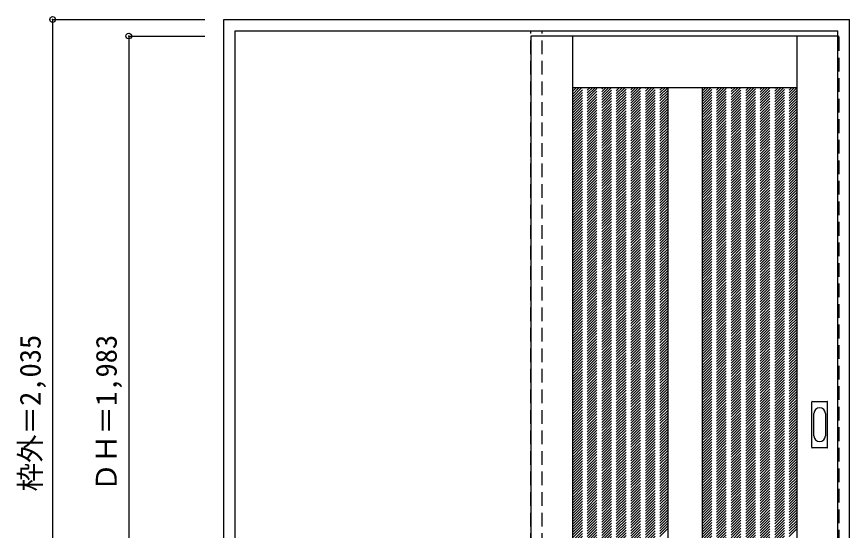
# Model space of a CAD drawing. Units: millimetres, scale not verified. Extents: x -1678 to 518, y -1586 to 1114.
# Drawn here: x -1678 to 510, y -237 to 1114 of the extents above; entities that cross this region are included whole.
import ezdxf
from ezdxf.enums import TextEntityAlignment as Align

# ---------------------------------------------------------------- set-up
doc = ezdxf.new("R2010")
doc.units = ezdxf.units.MM
doc.header["$LTSCALE"] = 30
doc.header["$PDMODE"] = 32
doc.header["$PDSIZE"] = 15
doc.linetypes.add('DASHED1', pattern=[1.8, 1.2, -0.6])
doc.layers.add('0-0', color=4, linetype='DASHED1')
doc.layers.add('0-1_寸法', color=7, linetype='Continuous')
doc.styles.add('ＭＳ ゴシック', font='')
doc.styles.get('ＭＳ ゴシック').set_extended_font_data('MS Gothic')

msp = doc.modelspace()

# ---------------------------------------------------------------- linework, layer by layer
at = {"layer": '0-0', "color": 3, "linetype": 'Continuous'}
for p, q in [((-1133.58, -928.29), (-1133.58, 1106.71)), ((-1133.58, 1106.71), (510.42, 1106.71)), ((510.42, -928.29), (510.42, 1106.71)), ((-1103.58, 1076.71), (480.42, 1076.71)), ((480.42, -928.29), (480.42, 1076.71)), ((-326.58, 1063.21), (-326.58, -919.79)), ((480.42, 1063.21), (-326.58, 1063.21)), ((-216.58, -920.01), (-216.58, 1062.99)), ((373.42, -920.01), (373.42, 1062.99)), ((-216.58, 927.99), (373.42, 927.99)), ((33.42, 927.99), (33.42, -779.01)), ((123.42, 927.99), (123.42, -779.01)), ((411.42, -18.29), (411.42, 100.71)), ((412.92, 102.21), (451.92, 102.21)), ((453.42, -18.29), (453.42, 100.71)), ((451.92, -19.79), (412.92, -19.79))]:
    msp.add_line(p, q, dxfattribs=at)
at = {"layer": '0-0'}
for p, q in [((-326.58, -928.29), (-326.58, 1076.71)), ((-296.58, -928.29), (-296.58, 1076.71)), ((-326.58, 1063.21), (-326.58, 1059.21)), ((480.42, 1063.21), (483.42, 1063.21)), ((-216.58, 903.69), (-192.28, 927.99)), ((-216.58, 684.49), (26.92, 927.99)), ((-216.58, 691.56), (19.85, 927.99)), ((-216.58, 698.63), (12.78, 927.99)), ((-216.58, 705.7), (5.71, 927.99)), ((-216.58, 712.78), (-1.37, 927.99)), ((-216.58, 719.85), (-8.44, 927.99)), ((-216.58, 726.92), (-15.51, 927.99)), ((-216.58, 733.99), (-22.58, 927.99)), ((-216.58, 741.06), (-29.65, 927.99)), ((-216.58, 748.13), (-36.72, 927.99)), ((-216.58, 755.2), (-43.79, 927.99)), ((-216.58, 762.27), (-50.86, 927.99)), ((-216.58, 769.34), (-57.93, 927.99)), ((-216.58, 776.41), (-65, 927.99)), ((-216.58, 783.49), (-72.08, 927.99)), ((-216.58, 790.56), (-79.15, 927.99)), ((-216.58, 797.63), (-86.22, 927.99)), ((-216.58, 804.7), (-93.29, 927.99)), ((-216.58, 811.77), (-100.36, 927.99)), ((-216.58, 818.84), (-107.43, 927.99)), ((-216.58, 825.91), (-114.5, 927.99)), ((-216.58, 832.98), (-121.57, 927.99)), ((-216.58, 840.05), (-128.64, 927.99)), ((-216.58, 847.13), (-135.72, 927.99)), ((-216.58, 854.2), (-142.79, 927.99)), ((-216.58, 861.27), (-149.86, 927.99)), ((-216.58, 868.34), (-156.93, 927.99)), ((-216.58, 875.41), (-164, 927.99)), ((-216.58, 882.48), (-171.07, 927.99)), ((-216.58, 889.55), (-178.14, 927.99)), ((-216.58, 896.62), (-185.21, 927.99)), ((-216.58, 910.76), (-199.35, 927.99)), ((-216.58, 917.84), (-206.43, 927.99)), ((-216.58, 924.91), (-213.5, 927.99)), ((-216.58, 677.42), (33.42, 927.42)), ((-216.58, 670.35), (33.42, 920.35)), ((123.42, 678.01), (373.4, 927.99)), ((123.42, 685.08), (366.33, 927.99)), ((123.42, 692.15), (359.26, 927.99)), ((123.42, 699.22), (352.19, 927.99)), ((123.42, 706.29), (345.12, 927.99)), ((123.42, 713.36), (338.05, 927.99)), ((123.42, 720.43), (330.98, 927.99)), ((123.42, 727.51), (323.9, 927.99)), ((123.42, 734.58), (316.83, 927.99)), ((123.42, 741.65), (309.76, 927.99)), ((123.42, 748.72), (302.69, 927.99)), ((123.42, 755.79), (295.62, 927.99)), ((123.42, 762.86), (288.55, 927.99)), ((123.42, 769.93), (281.48, 927.99)), ((123.42, 777), (274.41, 927.99)), ((123.42, 784.07), (267.34, 927.99)), ((123.42, 791.15), (260.26, 927.99)), ((123.42, 798.22), (253.19, 927.99)), ((123.42, 805.29), (246.12, 927.99)), ((123.42, 812.36), (239.05, 927.99)), ((123.42, 819.43), (231.98, 927.99)), ((123.42, 826.5), (224.91, 927.99)), ((123.42, 833.57), (217.84, 927.99)), ((123.42, 840.64), (210.77, 927.99)), ((123.42, 847.71), (203.7, 927.99)), ((123.42, 854.79), (196.62, 927.99)), ((123.42, 861.86), (189.55, 927.99)), ((123.42, 868.93), (182.48, 927.99)), ((123.42, 876), (175.41, 927.99)), ((123.42, 883.07), (168.34, 927.99)), ((123.42, 890.14), (161.27, 927.99)), ((123.42, 897.21), (154.2, 927.99)), ((123.42, 904.28), (147.13, 927.99)), ((123.42, 911.35), (140.06, 927.99)), ((123.42, 918.42), (132.99, 927.99)), ((123.42, 925.5), (125.91, 927.99)), ((123.42, 670.94), (373.42, 920.94)), ((-216.58, 663.28), (33.42, 913.28)), ((-216.58, 656.21), (33.42, 906.21)), ((-216.58, 649.14), (33.42, 899.14)), ((123.42, 663.87), (373.42, 913.87)), ((123.42, 656.8), (373.42, 906.8)), ((123.42, 649.72), (373.42, 899.72)), ((-216.58, 642.06), (33.42, 892.06)), ((-216.58, 634.99), (33.42, 884.99)), ((-216.58, 627.92), (33.42, 877.92)), ((123.42, 642.65), (373.42, 892.65)), ((123.42, 635.58), (373.42, 885.58)), ((123.42, 628.51), (373.42, 878.51)), ((-216.58, 620.85), (33.42, 870.85)), ((-216.58, 613.78), (33.42, 863.78)), ((-216.58, 606.71), (33.42, 856.71)), ((123.42, 621.44), (373.42, 871.44)), ((123.42, 614.37), (373.42, 864.37)), ((123.42, 607.3), (373.42, 857.3)), ((-216.58, 599.64), (33.42, 849.64)), ((-216.58, 592.57), (33.42, 842.57)), ((-216.58, 585.5), (33.42, 835.5)), ((123.42, 600.23), (373.42, 850.23)), ((123.42, 593.16), (373.42, 843.16)), ((123.42, 586.08), (373.42, 836.08)), ((-216.58, 578.42), (33.42, 828.42)), ((-216.58, 571.35), (33.42, 821.35)), ((-216.58, 564.28), (33.42, 814.28)), ((123.42, 579.01), (373.42, 829.01)), ((123.42, 571.94), (373.42, 821.94)), ((123.42, 564.87), (373.42, 814.87)), ((-216.58, 557.21), (33.42, 807.21)), ((-216.58, 550.14), (33.42, 800.14)), ((-216.58, 543.07), (33.42, 793.07)), ((123.42, 557.8), (373.42, 807.8)), ((123.42, 550.73), (373.42, 800.73)), ((123.42, 543.66), (373.42, 793.66)), ((-216.58, 536), (33.42, 786)), ((-216.58, 528.93), (33.42, 778.93)), ((-216.58, 521.86), (33.42, 771.86)), ((123.42, 536.59), (373.42, 786.59)), ((123.42, 529.52), (373.42, 779.52)), ((123.42, 522.44), (373.42, 772.44)), ((-216.58, 514.79), (33.42, 764.79)), ((-216.58, 507.71), (33.42, 757.71)), ((-216.58, 500.64), (33.42, 750.64)), ((123.42, 515.37), (373.42, 765.37)), ((123.42, 508.3), (373.42, 758.3)), ((123.42, 501.23), (373.42, 751.23)), ((123.42, 494.16), (373.42, 744.16)), ((-216.58, 493.57), (33.42, 743.57)), ((-216.58, 486.5), (33.42, 736.5)), ((-216.58, 479.43), (33.42, 729.43)), ((-216.58, 472.36), (33.42, 722.36)), ((123.42, 487.09), (373.42, 737.09)), ((123.42, 480.02), (373.42, 730.02)), ((123.42, 472.95), (373.42, 722.95)), ((-216.58, 465.29), (33.42, 715.29)), ((-216.58, 458.22), (33.42, 708.22)), ((-216.58, 451.15), (33.42, 701.15)), ((123.42, 465.88), (373.42, 715.88)), ((123.42, 458.81), (373.42, 708.81)), ((123.42, 451.73), (373.42, 701.73)), ((-216.58, 444.07), (33.42, 694.07)), ((-216.58, 437), (33.42, 687)), ((-216.58, 429.93), (33.42, 679.93)), ((123.42, 444.66), (373.42, 694.66)), ((123.42, 437.59), (373.42, 687.59)), ((123.42, 430.52), (373.42, 680.52)), ((-216.58, 422.86), (33.42, 672.86)), ((-216.58, 415.79), (33.42, 665.79)), ((-216.58, 408.72), (33.42, 658.72)), ((123.42, 423.45), (373.42, 673.45)), ((123.42, 416.38), (373.42, 666.38)), ((123.42, 409.31), (373.42, 659.31)), ((-216.58, 401.65), (33.42, 651.65)), ((-216.58, 394.58), (33.42, 644.58)), ((-216.58, 387.51), (33.42, 637.51)), ((123.42, 402.24), (373.42, 652.24)), ((123.42, 395.17), (373.42, 645.17)), ((123.42, 388.09), (373.42, 638.09)), ((-216.58, 380.43), (33.42, 630.43)), ((-216.58, 373.36), (33.42, 623.36)), ((-216.58, 366.29), (33.42, 616.29)), ((123.42, 381.02), (373.42, 631.02)), ((123.42, 373.95), (373.42, 623.95)), ((123.42, 366.88), (373.42, 616.88)), ((-216.58, 359.22), (33.42, 609.22)), ((-216.58, 352.15), (33.42, 602.15)), ((-216.58, 345.08), (33.42, 595.08)), ((123.42, 359.81), (373.42, 609.81)), ((123.42, 352.74), (373.42, 602.74)), ((123.42, 345.67), (373.42, 595.67)), ((-216.58, 338.01), (33.42, 588.01)), ((-216.58, 330.94), (33.42, 580.94)), ((-216.58, 323.87), (33.42, 573.87)), ((123.42, 338.6), (373.42, 588.6)), ((123.42, 331.53), (373.42, 581.53)), ((123.42, 324.46), (373.42, 574.46)), ((-216.58, 316.8), (33.42, 566.8)), ((-216.58, 309.72), (33.42, 559.72)), ((-216.58, 302.65), (33.42, 552.65)), ((123.42, 317.38), (373.42, 567.38)), ((123.42, 310.31), (373.42, 560.31)), ((123.42, 303.24), (373.42, 553.24)), ((-216.58, 295.58), (33.42, 545.58)), ((-216.58, 288.51), (33.42, 538.51)), ((-216.58, 281.44), (33.42, 531.44)), ((123.42, 296.17), (373.42, 546.17)), ((123.42, 289.1), (373.42, 539.1)), ((123.42, 282.03), (373.42, 532.03)), ((-216.58, 274.37), (33.42, 524.37)), ((-216.58, 267.3), (33.42, 517.3)), ((-216.58, 260.23), (33.42, 510.23)), ((123.42, 274.96), (373.42, 524.96)), ((123.42, 267.89), (373.42, 517.89)), ((123.42, 260.82), (373.42, 510.82)), ((123.42, 253.74), (373.42, 503.74)), ((-216.58, 253.16), (33.42, 503.16)), ((-216.58, 246.08), (33.42, 496.08)), ((-216.58, 239.01), (33.42, 489.01)), ((-216.58, 231.94), (33.42, 481.94)), ((123.42, 246.67), (373.42, 496.67)), ((123.42, 239.6), (373.42, 489.6)), ((123.42, 232.53), (373.42, 482.53)), ((-216.58, 224.87), (33.42, 474.87)), ((-216.58, 217.8), (33.42, 467.8)), ((-216.58, 210.73), (33.42, 460.73)), ((123.42, 225.46), (373.42, 475.46)), ((123.42, 218.39), (373.42, 468.39)), ((123.42, 211.32), (373.42, 461.32)), ((-216.58, 203.66), (33.42, 453.66)), ((-216.58, 196.59), (33.42, 446.59)), ((-216.58, 189.52), (33.42, 439.52)), ((123.42, 204.25), (373.42, 454.25)), ((123.42, 197.18), (373.42, 447.18)), ((123.42, 190.1), (373.42, 440.1)), ((-216.58, 182.44), (33.42, 432.44)), ((-216.58, 175.37), (33.42, 425.37)), ((-216.58, 168.3), (33.42, 418.3)), ((123.42, 183.03), (373.42, 433.03)), ((123.42, 175.96), (373.42, 425.96)), ((123.42, 168.89), (373.42, 418.89)), ((-216.58, 161.23), (33.42, 411.23)), ((-216.58, 154.16), (33.42, 404.16)), ((-216.58, 147.09), (33.42, 397.09)), ((123.42, 161.82), (373.42, 411.82)), ((123.42, 154.75), (373.42, 404.75)), ((123.42, 147.68), (373.42, 397.68)), ((-216.58, 140.02), (33.42, 390.02)), ((-216.58, 132.95), (33.42, 382.95)), ((-216.58, 125.88), (33.42, 375.88)), ((123.42, 140.61), (373.42, 390.61)), ((123.42, 133.54), (373.42, 383.54)), ((123.42, 126.47), (373.42, 376.47)), ((-216.58, 118.81), (33.42, 368.81)), ((-216.58, 111.73), (33.42, 361.73)), ((-216.58, 104.66), (33.42, 354.66)), ((123.42, 119.39), (373.42, 369.39)), ((123.42, 112.32), (373.42, 362.32)), ((123.42, 105.25), (373.42, 355.25)), ((-216.58, 97.59), (33.42, 347.59)), ((-216.58, 90.52), (33.42, 340.52)), ((-216.58, 83.45), (33.42, 333.45)), ((123.42, 98.18), (373.42, 348.18)), ((123.42, 91.11), (373.42, 341.11)), ((123.42, 84.04), (373.42, 334.04)), ((-216.58, 76.38), (33.42, 326.38)), ((-216.58, 69.31), (33.42, 319.31)), ((-216.58, 62.24), (33.42, 312.24)), ((123.42, 76.97), (373.42, 326.97)), ((123.42, 69.9), (373.42, 319.9)), ((123.42, 62.83), (373.42, 312.83)), ((-216.58, 55.17), (33.42, 305.17)), ((-216.58, 48.09), (33.42, 298.09)), ((-216.58, 41.02), (33.42, 291.02)), ((123.42, 55.75), (373.42, 305.75)), ((123.42, 48.68), (373.42, 298.68)), ((123.42, 41.61), (373.42, 291.61)), ((123.42, 34.54), (373.42, 284.54)), ((-216.58, 33.95), (33.42, 283.95)), ((-216.58, 26.88), (33.42, 276.88)), ((-216.58, 19.81), (33.42, 269.81)), ((-216.58, 12.74), (33.42, 262.74)), ((123.42, 27.47), (373.42, 277.47)), ((123.42, 20.4), (373.42, 270.4)), ((123.42, 13.33), (373.42, 263.33)), ((-216.58, 5.67), (33.42, 255.67)), ((-216.58, -1.4), (33.42, 248.6)), ((-216.58, -8.47), (33.42, 241.53)), ((123.42, 6.26), (373.42, 256.26)), ((123.42, -0.81), (373.42, 249.19)), ((123.42, -7.89), (373.42, 242.11)), ((-216.58, -15.54), (33.42, 234.46)), ((-216.58, -22.62), (33.42, 227.38)), ((-216.58, -29.69), (33.42, 220.31)), ((123.42, -14.96), (373.42, 235.04)), ((123.42, -22.03), (373.42, 227.97)), ((123.42, -29.1), (373.42, 220.9)), ((-216.58, -36.76), (33.42, 213.24)), ((-216.58, -43.83), (33.42, 206.17)), ((-216.58, -50.9), (33.42, 199.1)), ((123.42, -36.17), (373.42, 213.83)), ((123.42, -43.24), (373.42, 206.76)), ((123.42, -50.31), (373.42, 199.69)), ((-216.58, -57.97), (33.42, 192.03)), ((-216.58, -65.04), (33.42, 184.96)), ((-216.58, -72.11), (33.42, 177.89)), ((123.42, -57.38), (373.42, 192.62)), ((123.42, -64.45), (373.42, 185.55)), ((123.42, -71.52), (373.42, 178.48)), ((-216.58, -79.18), (33.42, 170.82)), ((-216.58, -86.26), (33.42, 163.74)), ((-216.58, -93.33), (33.42, 156.67)), ((123.42, -78.6), (373.42, 171.4)), ((123.42, -85.67), (373.42, 164.33)), ((123.42, -92.74), (373.42, 157.26)), ((-216.58, -100.4), (33.42, 149.6)), ((-216.58, -107.47), (33.42, 142.53)), ((-216.58, -114.54), (33.42, 135.46)), ((123.42, -99.81), (373.42, 150.19)), ((123.42, -106.88), (373.42, 143.12)), ((123.42, -113.95), (373.42, 136.05)), ((-216.58, -121.61), (33.42, 128.39)), ((-216.58, -128.68), (33.42, 121.32)), ((-216.58, -135.75), (33.42, 114.25)), ((123.42, -121.02), (373.42, 128.98)), ((123.42, -128.09), (373.42, 121.91)), ((123.42, -135.16), (373.42, 114.84)), ((-216.58, -142.82), (33.42, 107.18)), ((-216.58, -149.9), (33.42, 100.1)), ((-216.58, -156.97), (33.42, 93.03)), ((123.42, -142.24), (373.42, 107.76)), ((123.42, -149.31), (373.42, 100.69)), ((123.42, -156.38), (373.42, 93.62)), ((-216.58, -164.04), (33.42, 85.96)), ((-216.58, -171.11), (33.42, 78.89)), ((-216.58, -178.18), (33.42, 71.82)), ((123.42, -163.45), (373.42, 86.55)), ((123.42, -170.52), (373.42, 79.48)), ((123.42, -177.59), (373.42, 72.41)), ((-216.58, -185.25), (33.42, 64.75)), ((-216.58, -192.32), (33.42, 57.68)), ((-216.58, -199.39), (33.42, 50.61)), ((123.42, -184.66), (373.42, 65.34)), ((123.42, -191.73), (373.42, 58.27)), ((123.42, -198.8), (373.42, 51.2)), ((123.42, -205.88), (373.42, 44.12)), ((-216.58, -206.46), (33.42, 43.54)), ((-216.58, -213.53), (33.42, 36.47)), ((-216.58, -220.61), (33.42, 29.39)), ((-216.58, -227.68), (33.42, 22.32)), ((123.42, -212.95), (373.42, 37.05)), ((123.42, -220.02), (373.42, 29.98)), ((123.42, -227.09), (373.42, 22.91)), ((-216.58, -234.75), (33.42, 15.25)), ((-216.58, -241.82), (33.42, 8.18)), ((-216.58, -248.89), (33.42, 1.11)), ((123.42, -234.16), (373.42, 15.84)), ((123.42, -241.23), (373.42, 8.77)), ((123.42, -248.3), (373.42, 1.7)), ((-216.58, -255.96), (33.42, -5.96)), ((-216.58, -263.03), (33.42, -13.03)), ((-216.58, -270.1), (33.42, -20.1)), ((123.42, -255.37), (373.42, -5.37)), ((123.42, -262.44), (373.42, -12.44)), ((123.42, -269.51), (373.42, -19.51)), ((-216.58, -277.17), (33.42, -27.17)), ((-216.58, -284.25), (33.42, -34.25)), ((-216.58, -291.32), (33.42, -41.32)), ((123.42, -276.59), (373.42, -26.59)), ((123.42, -283.66), (373.42, -33.66)), ((123.42, -290.73), (373.42, -40.73)), ((-216.58, -298.39), (33.42, -48.39)), ((-216.58, -305.46), (33.42, -55.46)), ((-216.58, -312.53), (33.42, -62.53)), ((123.42, -297.8), (373.42, -47.8)), ((123.42, -304.87), (373.42, -54.87)), ((123.42, -311.94), (373.42, -61.94)), ((-216.58, -319.6), (33.42, -69.6)), ((-216.58, -326.67), (33.42, -76.67)), ((-216.58, -333.74), (33.42, -83.74)), ((123.42, -319.01), (373.42, -69.01)), ((123.42, -326.08), (373.42, -76.08)), ((123.42, -333.15), (373.42, -83.15)), ((-216.58, -340.81), (33.42, -90.81)), ((-216.58, -347.89), (33.42, -97.89)), ((-216.58, -354.96), (33.42, -104.96)), ((123.42, -340.23), (373.42, -90.23)), ((123.42, -347.3), (373.42, -97.3)), ((123.42, -354.37), (373.42, -104.37)), ((-216.58, -362.03), (33.42, -112.03)), ((-216.58, -369.1), (33.42, -119.1)), ((-216.58, -376.17), (33.42, -126.17)), ((123.42, -361.44), (373.42, -111.44)), ((123.42, -368.51), (373.42, -118.51)), ((123.42, -375.58), (373.42, -125.58)), ((-216.58, -383.24), (33.42, -133.24)), ((-216.58, -390.31), (33.42, -140.31)), ((-216.58, -397.38), (33.42, -147.38)), ((123.42, -382.65), (373.42, -132.65)), ((123.42, -389.72), (373.42, -139.72)), ((123.42, -396.79), (373.42, -146.79)), ((-216.58, -404.45), (33.42, -154.45)), ((-216.58, -411.52), (33.42, -161.52)), ((-216.58, -418.6), (33.42, -168.6)), ((123.42, -403.86), (373.42, -153.86)), ((123.42, -410.94), (373.42, -160.94)), ((123.42, -418.01), (373.42, -168.01)), ((123.42, -425.08), (373.42, -175.08)), ((-216.58, -425.67), (33.42, -175.67)), ((-216.58, -432.74), (33.42, -182.74)), ((-216.58, -439.81), (33.42, -189.81)), ((-216.58, -446.88), (33.42, -196.88)), ((123.42, -432.15), (373.42, -182.15)), ((123.42, -439.22), (373.42, -189.22)), ((123.42, -446.29), (373.42, -196.29)), ((-216.58, -453.95), (33.42, -203.95)), ((-216.58, -461.02), (33.42, -211.02)), ((-216.58, -468.09), (33.42, -218.09)), ((123.42, -453.36), (373.42, -203.36)), ((123.42, -460.43), (373.42, -210.43)), ((123.42, -467.5), (373.42, -217.5)), ((-216.58, -475.16), (33.42, -225.16)), ((-216.58, -482.24), (33.42, -232.24)), ((123.42, -474.58), (373.42, -224.58)), ((123.42, -481.65), (373.42, -231.65))]:
    msp.add_line(p, q, dxfattribs=at)
at = {"layer": '0-0', "color": 7, "linetype": 'Continuous'}
for p, q in [((417.42, 11.61), (417.42, 70.81)), ((447.42, 70.81), (447.42, 11.61))]:
    msp.add_line(p, q, dxfattribs=at)
at = {"layer": '0-0', "color": 3, "linetype": 'Continuous'}
msp.add_lwpolyline([(-1133.58, -928.29), (-1103.58, -928.29), (-1103.58, 1076.71)], dxfattribs=at)
at = {"layer": '0-0'}
msp.add_lwpolyline([(480.42, -919.79), (483.42, -919.79), (483.42, 1063.21)], dxfattribs=at)
at = {"layer": '0-0', "color": 3, "linetype": 'Continuous'}
for centre, start, end in [((412.92, 100.71), 90, 180), ((451.92, 100.71), 0, 90), ((412.92, -18.29), 180, 270), ((451.92, -18.29), 270, 0)]:
    msp.add_arc(centre, 1.5, start, end, dxfattribs=at)
at = {"layer": '0-0', "color": 7, "linetype": 'Continuous'}
for centre, start, end in [((432.42, 70.81), 0, 180), ((432.42, 11.61), 180, 0)]:
    msp.add_arc(centre, 15, start, end, dxfattribs=at)
at = {"layer": '0-1_寸法', "color": 4}
for p, q in [((-1583.58, 1106.71), (-1583.58, -928.29)), ((-1583.58, 1106.71), (-1183.58, 1106.71)), ((-1383.58, 1063.21), (-1383.58, -919.79)), ((-1383.58, 1063.21), (-1183.58, 1063.21))]:
    msp.add_line(p, q, dxfattribs=at)
at = {"layer": '0-1_寸法'}
for p in [(-1583.58, 1106.71), (-1383.58, 1063.21)]:
    msp.add_point(p, dxfattribs=at)

# ---------------------------------------------------------------- texts
at = {"layer": '0-1_寸法', "style": 'ＭＳ ゴシック'}
for s, p in [('枠外＝2,035', (-1598.58, -134.54)), ('ＤＨ＝1,983', (-1398.58, -134.54))]:
    msp.add_text(s, height=54.99, rotation=90, dxfattribs=at).set_placement(p, align=Align.BOTTOM_LEFT)

doc.saveas('drawing.dxf')
